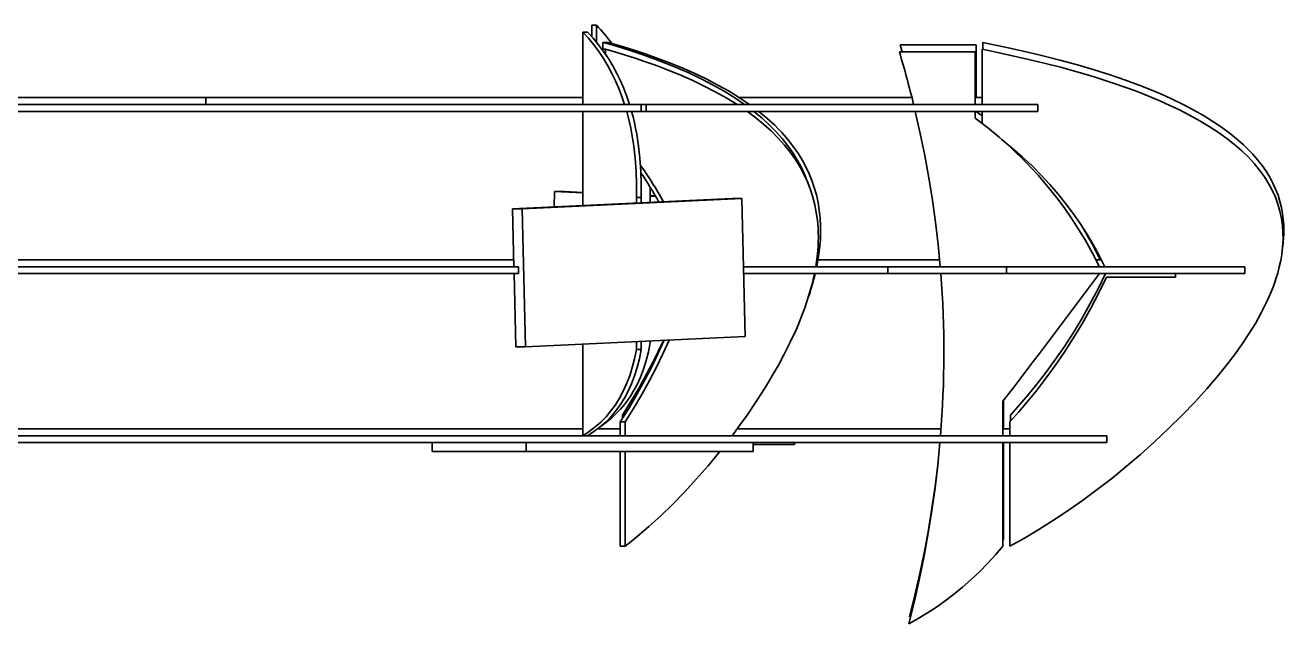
# Model space of a CAD drawing. Extents: x 95 to 1141, y 12 to 831.
# Drawn here: x 677.8 to 738.6, y 72.5 to 101.4 of the extents above; entities that cross this region are included whole.
import ezdxf

# ---------------------------------------------------------------- set-up
doc = ezdxf.new("R2010")
doc.units = 0

msp = doc.modelspace()

# ---------------------------------------------------------------- linework, layer by layer
at = {"color": 7, "lineweight": 35, "ltscale": 0.0875}
msp.add_line((704.691, 97.603), (704.691, 101.103), dxfattribs=at)
at = {"color": 7, "lineweight": 35, "ltscale": 0.005893}
for p, q in [((704.691, 101.103), (704.926, 101.103)), ((705.361, 101.436), (705.125, 101.436)), ((705.67, 100.603), (705.906, 100.603)), ((706.738, 82.269), (706.503, 82.269)), ((706.738, 76.269), (706.503, 76.269))]:
    msp.add_line(p, q, dxfattribs=at)
at = {"color": 7, "lineweight": 35, "ltscale": 0.013741}
msp.add_line((705.125, 100.886), (705.125, 101.436), dxfattribs=at)
at = {"color": 7, "lineweight": 35, "ltscale": 0.020676}
msp.add_line((705.361, 100.609), (705.361, 101.436), dxfattribs=at)
at = {"color": 7, "lineweight": 35, "ltscale": 0.008332}
msp.add_line((705.67, 100.269), (705.67, 100.603), dxfattribs=at)
at = {"color": 7, "lineweight": 35, "ltscale": 0.091667}
msp.add_line((720.023, 100.479), (723.69, 100.479), dxfattribs=at)
at = {"color": 7, "lineweight": 35, "ltscale": 0.008687}
msp.add_line((720.023, 100.479), (720.121, 100.146), dxfattribs=at)
at = {"color": 7, "lineweight": 35, "ltscale": 0.063573}
for p, q in [((723.69, 100.479), (723.69, 97.936)), ((723.653, 100.146), (723.653, 97.603))]:
    msp.add_line(p, q, dxfattribs=at)
at = {"color": 7, "lineweight": 35, "ltscale": 0.008524}
msp.add_line((724.023, 100.262), (724.023, 100.603), dxfattribs=at)
at = {"color": 7, "lineweight": 35, "ltscale": 0.004318}
msp.add_line((705.796, 100.269), (705.623, 100.269), dxfattribs=at)
at = {"color": 7, "lineweight": 35, "ltscale": 0.006125}
msp.add_line((705.796, 100.024), (705.796, 100.269), dxfattribs=at)
at = {"color": 7, "lineweight": 35, "ltscale": 0.091666}
msp.add_line((719.987, 100.146), (723.653, 100.146), dxfattribs=at)
at = {"color": 7, "lineweight": 35, "ltscale": 0.066667}
msp.add_line((723.987, 97.603), (723.987, 100.269), dxfattribs=at)
at = {"color": 7, "lineweight": 35}
for p, q in [((686.487, 97.936), (661.883, 97.936)), ((707.518, 97.603), (661.842, 97.603)), ((707.518, 97.269), (661.842, 97.269)), ((704.691, 97.269), (661.842, 97.269)), ((701.359, 90.103), (661.883, 90.103)), ((701.597, 89.769), (661.842, 89.769)), ((701.597, 89.436), (661.842, 89.436)), ((730.008, 81.603), (661.842, 81.603)), ((704.691, 81.936), (675.97, 81.936)), ((730.008, 81.269), (661.842, 81.269))]:
    msp.add_line(p, q, dxfattribs=at)
at = {"color": 7, "lineweight": 35, "ltscale": 0.455101}
msp.add_line((704.691, 97.936), (686.487, 97.936), dxfattribs=at)
at = {"color": 7, "lineweight": 35, "ltscale": 0.008333}
for p, q in [((686.487, 97.603), (686.487, 97.936)), ((686.487, 97.603), (686.487, 97.936)), ((707.518, 97.269), (707.518, 97.603)), ((707.755, 97.269), (707.755, 97.603)), ((726.675, 97.269), (726.675, 97.603)), ((723.653, 97.269), (723.653, 96.936)), ((701.597, 89.436), (701.597, 89.769)), ((719.422, 89.436), (719.422, 89.769)), ((725.167, 89.436), (725.167, 89.769)), ((736.675, 89.436), (736.675, 89.769)), ((725.32, 81.936), (724.987, 81.936)), ((730.008, 81.269), (730.008, 81.603))]:
    msp.add_line(p, q, dxfattribs=at)
at = {"color": 7, "lineweight": 35, "ltscale": 0.208417}
msp.add_line((720.593, 97.936), (712.256, 97.936), dxfattribs=at)
at = {"color": 7, "lineweight": 35, "ltscale": 0.008334}
msp.add_line((723.987, 97.936), (723.653, 97.936), dxfattribs=at)
at = {"color": 7, "lineweight": 35, "ltscale": 0.005904}
for p, q in [((707.755, 97.603), (707.518, 97.603)), ((707.755, 97.269), (707.518, 97.269))]:
    msp.add_line(p, q, dxfattribs=at)
at = {"color": 7, "lineweight": 35, "ltscale": 0.473004}
for p, q in [((726.675, 97.603), (707.755, 97.603)), ((726.675, 97.269), (707.755, 97.269))]:
    msp.add_line(p, q, dxfattribs=at)
at = {"color": 7, "lineweight": 35, "ltscale": 0.113752}
msp.add_line((704.691, 97.269), (704.691, 92.719), dxfattribs=at)
at = {"color": 7, "lineweight": 35, "ltscale": 0.041248}
msp.add_line((706.34, 97.269), (704.691, 97.269), dxfattribs=at)
at = {"color": 7, "lineweight": 35, "ltscale": 0.212656}
msp.add_line((715.557, 97.269), (707.051, 97.269), dxfattribs=at)
at = {"color": 7, "lineweight": 35, "ltscale": 0.12997}
msp.add_line((720.756, 97.269), (715.557, 97.269), dxfattribs=at)
at = {"color": 7, "lineweight": 35, "ltscale": 0.041666}
msp.add_line((721.987, 97.269), (723.653, 97.269), dxfattribs=at)
at = {"color": 7, "lineweight": 35, "ltscale": 0.014613}
msp.add_line((723.987, 97.269), (723.987, 96.685), dxfattribs=at)
at = {"color": 7, "lineweight": 35, "ltscale": 0.033333}
msp.add_line((725.32, 97.269), (723.987, 97.269), dxfattribs=at)
at = {"color": 7, "lineweight": 35, "ltscale": 0.265312}
for p, q in [((701.301, 92.56), (711.902, 93.059)), ((701.773, 92.56), (712.373, 93.059)), ((712.53, 86.396), (701.93, 85.897))]:
    msp.add_line(p, q, dxfattribs=at)
at = {"color": 7, "lineweight": 35, "ltscale": 0.018448}
msp.add_line((703.318, 92.655), (703.335, 93.393), dxfattribs=at)
at = {"color": 7, "lineweight": 35, "ltscale": 0.011786}
msp.add_line((703.335, 93.393), (703.806, 93.393), dxfattribs=at)
at = {"color": 7, "lineweight": 35, "ltscale": 0.033927}
msp.add_line((704.69, 93.329), (703.335, 93.393), dxfattribs=at)
at = {"color": 7, "lineweight": 35, "ltscale": 0.022128}
msp.add_line((704.69, 93.351), (703.806, 93.393), dxfattribs=at)
at = {"color": 7, "lineweight": 35, "ltscale": 0.005891}
for p, q in [((707.283, 93.103), (707.519, 93.103)), ((707.283, 85.769), (707.519, 85.769))]:
    msp.add_line(p, q, dxfattribs=at)
at = {"color": 7, "lineweight": 35, "ltscale": 0.00653}
msp.add_line((707.283, 93.103), (707.283, 92.841), dxfattribs=at)
at = {"color": 7, "lineweight": 35, "ltscale": 0.006252}
msp.add_line((707.519, 93.103), (707.519, 92.853), dxfattribs=at)
at = {"color": 7, "lineweight": 35, "ltscale": 0.004011}
msp.add_line((707.954, 93.436), (707.956, 93.596), dxfattribs=at)
at = {"color": 7, "lineweight": 35, "ltscale": 0.014068}
msp.add_line((707.954, 93.436), (707.954, 92.873), dxfattribs=at)
at = {"color": 7, "lineweight": 35, "ltscale": 0.006199}
msp.add_line((708.201, 93.185), (707.954, 93.197), dxfattribs=at)
at = {"color": 7, "lineweight": 35, "ltscale": 0.006529}
msp.add_line((708.214, 93.163), (707.954, 93.175), dxfattribs=at)
at = {"color": 7, "lineweight": 35, "ltscale": 0.011784}
for p, q in [((711.902, 93.059), (712.373, 93.059)), ((701.301, 92.56), (701.773, 92.56)), ((701.458, 85.897), (701.93, 85.897))]:
    msp.add_line(p, q, dxfattribs=at)
at = {"color": 7, "lineweight": 35, "ltscale": 0.166621}
for p, q in [((712.53, 86.396), (712.373, 93.059)), ((701.773, 92.56), (701.93, 85.897))]:
    msp.add_line(p, q, dxfattribs=at)
at = {"color": 7, "lineweight": 35, "ltscale": 0.069774}
msp.add_line((701.301, 92.56), (701.367, 89.769), dxfattribs=at)
at = {"color": 7, "lineweight": 35, "ltscale": 0.146854}
msp.add_line((721.931, 90.103), (716.057, 90.103), dxfattribs=at)
at = {"color": 7, "lineweight": 35, "ltscale": 0.00631}
msp.add_line((729.737, 90.103), (729.485, 90.103), dxfattribs=at)
at = {"color": 7, "lineweight": 35, "ltscale": 0.088511}
msp.add_line((701.375, 89.436), (701.458, 85.897), dxfattribs=at)
at = {"color": 7, "lineweight": 35, "ltscale": 0.174275}
msp.add_line((712.451, 89.769), (719.422, 89.769), dxfattribs=at)
at = {"color": 7, "lineweight": 35, "ltscale": 0.174078}
msp.add_line((712.459, 89.436), (719.422, 89.436), dxfattribs=at)
at = {"color": 7, "lineweight": 35, "ltscale": 0.143625}
for p, q in [((725.167, 89.769), (719.422, 89.769)), ((725.167, 89.436), (719.422, 89.436))]:
    msp.add_line(p, q, dxfattribs=at)
at = {"color": 7, "lineweight": 35, "ltscale": 0.116666}
msp.add_line((724.987, 89.436), (729.653, 89.436), dxfattribs=at)
at = {"color": 7, "lineweight": 35, "ltscale": 0.287692}
for p, q in [((736.675, 89.769), (725.167, 89.769)), ((736.675, 89.436), (725.167, 89.436))]:
    msp.add_line(p, q, dxfattribs=at)
at = {"color": 7, "lineweight": 35, "ltscale": 0.004167}
msp.add_line((733.319, 89.436), (733.319, 89.269), dxfattribs=at)
at = {"color": 7, "lineweight": 35, "ltscale": 0.083336}
msp.add_line((733.319, 89.269), (729.986, 89.269), dxfattribs=at)
at = {"color": 7, "lineweight": 35, "ltscale": 0.1106}
msp.add_line((704.691, 86.027), (704.691, 81.603), dxfattribs=at)
at = {"color": 7, "lineweight": 35, "ltscale": 0.009488}
msp.add_line((707.283, 86.149), (707.283, 85.769), dxfattribs=at)
at = {"color": 7, "lineweight": 35, "ltscale": 0.009766}
msp.add_line((707.519, 86.16), (707.519, 85.769), dxfattribs=at)
at = {"color": 7, "lineweight": 35, "ltscale": 0.00195}
msp.add_line((707.954, 86.181), (707.954, 86.103), dxfattribs=at)
at = {"color": 7, "lineweight": 35, "ltscale": 0.034537}
msp.add_line((725.023, 83.318), (725.023, 81.936), dxfattribs=at)
at = {"color": 7, "lineweight": 35, "ltscale": 0.041667}
for p, q in [((724.987, 83.269), (724.987, 81.603)), ((723.32, 81.269), (724.987, 81.269))]:
    msp.add_line(p, q, dxfattribs=at)
at = {"color": 7, "lineweight": 35, "ltscale": 0.016667}
for p, q in [((706.503, 82.269), (706.503, 81.603)), ((706.738, 82.269), (706.738, 81.603)), ((725.32, 82.269), (725.32, 81.603))]:
    msp.add_line(p, q, dxfattribs=at)
at = {"color": 7, "lineweight": 35, "ltscale": 0.00404}
msp.add_line((706.613, 82.603), (706.613, 82.441), dxfattribs=at)
at = {"color": 7, "lineweight": 35, "ltscale": 0.007322}
msp.add_line((725.357, 82.603), (725.357, 82.31), dxfattribs=at)
at = {"color": 7, "lineweight": 35, "ltscale": 0.027176}
msp.add_line((706.503, 81.936), (705.416, 81.936), dxfattribs=at)
at = {"color": 7, "lineweight": 35, "ltscale": 0.246181}
msp.add_line((722.001, 81.936), (712.154, 81.936), dxfattribs=at)
at = {"color": 7, "lineweight": 35, "ltscale": 0.010784}
for p, q in [((697.412, 81.269), (697.412, 80.838)), ((701.966, 81.269), (701.966, 80.838)), ((712.92, 81.269), (712.92, 80.838))]:
    msp.add_line(p, q, dxfattribs=at)
at = {"color": 7, "lineweight": 35, "ltscale": 0.04994}
msp.add_line((714.918, 81.171), (712.92, 81.171), dxfattribs=at)
at = {"color": 7, "lineweight": 35, "ltscale": 0.002454}
msp.add_line((714.918, 81.27), (714.918, 81.171), dxfattribs=at)
at = {"color": 7, "lineweight": 35, "ltscale": 0.125}
for p, q in [((724.987, 81.269), (724.987, 76.269)), ((725.32, 81.269), (725.32, 76.269))]:
    msp.add_line(p, q, dxfattribs=at)
at = {"color": 7, "lineweight": 35, "ltscale": 0.116671}
msp.add_line((725.023, 81.27), (725.023, 76.603), dxfattribs=at)
at = {"color": 7, "lineweight": 35, "ltscale": 0.04998}
msp.add_line((727.319, 81.269), (725.32, 81.269), dxfattribs=at)
at = {"color": 7, "lineweight": 35, "ltscale": 0.11386}
msp.add_line((701.966, 80.838), (697.412, 80.838), dxfattribs=at)
at = {"color": 7, "lineweight": 35, "ltscale": 0.273851}
msp.add_line((701.966, 80.838), (712.92, 80.838), dxfattribs=at)
at = {"color": 7, "lineweight": 35, "ltscale": 0.114219}
for p, q in [((706.503, 80.838), (706.503, 76.269)), ((706.738, 80.838), (706.738, 76.269))]:
    msp.add_line(p, q, dxfattribs=at)
at = {"color": 7, "lineweight": 35, "ltscale": 0.001451}
msp.add_line((725.023, 76.603), (724.987, 76.558), dxfattribs=at)
at = {"color": 7, "lineweight": 35, "ltscale": 0.00158}
msp.add_line((720.533, 72.879), (720.478, 72.849), dxfattribs=at)
at = {"color": 7, "lineweight": 35}
for points in [[(706.716, 97.603), (706.584, 97.995), (706.438, 98.375), (706.278, 98.745), (706.105, 99.103), (705.907, 99.467), (705.694, 99.82), (705.466, 100.159), (705.223, 100.486), (704.964, 100.801), (704.691, 101.103)], [(706.952, 97.602), (706.82, 97.995), (706.674, 98.375), (706.514, 98.745), (706.34, 99.103), (706.143, 99.467), (705.93, 99.82), (705.702, 100.159), (705.459, 100.486), (705.2, 100.801), (704.926, 101.103)], [(705.67, 100.603), (706.159, 100.462), (706.635, 100.317), (707.081, 100.175), (707.517, 100.03), (708.091, 99.827), (708.644, 99.618), (709.176, 99.404), (709.813, 99.127), (710.417, 98.84), (710.989, 98.545), (711.529, 98.24), (712.036, 97.926), (712.512, 97.602)], [(705.906, 100.603), (706.394, 100.462), (706.871, 100.317), (707.317, 100.175), (707.752, 100.03), (708.326, 99.827), (708.88, 99.618), (709.412, 99.404), (710.049, 99.127), (710.653, 98.84), (711.225, 98.545), (711.765, 98.24), (712.272, 97.926), (712.748, 97.602)], [(724.023, 100.603), (725.326, 100.331), (725.964, 100.188), (726.586, 100.042), (727.173, 99.897), (727.744, 99.75), (728.586, 99.518), (729.394, 99.28), (730.166, 99.034), (730.903, 98.782), (731.703, 98.484), (732.457, 98.177), (732.817, 98.02), (733.166, 97.861), (733.701, 97.602), (734.206, 97.337), (734.683, 97.065), (735.131, 96.789), (735.55, 96.506), (735.976, 96.191), (736.176, 96.031), (736.368, 95.869), (736.611, 95.651), (736.839, 95.43), (737.052, 95.206), (737.289, 94.933), (737.505, 94.657), (737.699, 94.377), (737.874, 94.093), (738.027, 93.805), (738.161, 93.514), (738.275, 93.219), (738.369, 92.921), (738.443, 92.62), (738.499, 92.315), (738.531, 92.059), (738.55, 91.801), (738.556, 91.541), (738.553, 91.348), (738.543, 91.154), (738.525, 90.953), (738.501, 90.751)], [(705.796, 100.269), (706.284, 100.129), (706.76, 99.984), (707.222, 99.837), (707.673, 99.686), (708.255, 99.48), (708.817, 99.267), (709.356, 99.047), (709.976, 98.776), (710.565, 98.496), (711.122, 98.207), (711.65, 97.909), (712.146, 97.603)], [(723.987, 100.269), (724.657, 100.133), (725.311, 99.993), (726.158, 99.801), (726.976, 99.604), (727.766, 99.401), (728.62, 99.165), (729.438, 98.922), (730.219, 98.671), (730.965, 98.413), (731.387, 98.257), (731.797, 98.099), (732.186, 97.942), (732.563, 97.783), (733.053, 97.563), (733.52, 97.34), (733.966, 97.112), (734.473, 96.833), (734.948, 96.548), (735.393, 96.256), (735.807, 95.959), (736.19, 95.655), (736.531, 95.358), (736.843, 95.055), (737.128, 94.746), (737.385, 94.433), (737.616, 94.114), (737.819, 93.79), (737.995, 93.462), (738.146, 93.129), (738.27, 92.791), (738.369, 92.449), (738.442, 92.103), (738.49, 91.761), (738.515, 91.415), (738.517, 91.066), (738.497, 90.713), (738.456, 90.358), (738.405, 90.06), (738.339, 89.76), (738.26, 89.458), (738.194, 89.238), (738.121, 89.018), (738.035, 88.782), (737.942, 88.546), (737.837, 88.298), (737.723, 88.049), (737.598, 87.792), (737.465, 87.535), (737.181, 87.028), (736.869, 86.522), (736.533, 86.017), (736.173, 85.514), (735.792, 85.015), (735.393, 84.52), (735.118, 84.193), (734.836, 83.869), (734.255, 83.229), (733.653, 82.603), (732.992, 81.949), (732.317, 81.315), (731.632, 80.701), (730.939, 80.11), (730.241, 79.543), (729.54, 78.999), (728.837, 78.481), (728.134, 77.987), (727.43, 77.519), (726.726, 77.077), (726.023, 76.66), (725.32, 76.269)], [(707.283, 93.103), (707.286, 93.755), (707.265, 94.389), (707.222, 95.003), (707.155, 95.598), (707.065, 96.174), (707.011, 96.458), (706.95, 96.736), (706.886, 97.005), (706.815, 97.269)], [(707.519, 93.103), (707.522, 93.755), (707.501, 94.389), (707.457, 95.003), (707.391, 95.598), (707.301, 96.174), (707.246, 96.458), (707.186, 96.737), (707.121, 97.005), (707.051, 97.269)], [(712.645, 97.264), (713.058, 96.955), (713.444, 96.638), (713.802, 96.313), (714.133, 95.981), (714.436, 95.642), (714.713, 95.295), (714.964, 94.941), (715.188, 94.579), (715.385, 94.211), (715.557, 93.836), (715.694, 93.483), (715.809, 93.124), (715.902, 92.761), (715.975, 92.392), (716.027, 92.018), (716.059, 91.64), (716.069, 91.412), (716.072, 91.183), (716.067, 90.95), (716.056, 90.716), (716.014, 90.246), (715.946, 89.771)], [(712.957, 97.269), (713.34, 96.952), (713.696, 96.628), (714.025, 96.296), (714.327, 95.956), (714.602, 95.609), (714.851, 95.255), (715.073, 94.894), (715.269, 94.526), (715.44, 94.151), (715.585, 93.77)], [(713.192, 97.269), (713.592, 96.938), (713.963, 96.598), (714.136, 96.425), (714.303, 96.25), (714.514, 96.014), (714.711, 95.774), (714.896, 95.53), (715.109, 95.221), (715.302, 94.906), (715.475, 94.586), (715.628, 94.261), (715.762, 93.931), (715.877, 93.596), (715.979, 93.234), (716.06, 92.866), (716.12, 92.494), (716.16, 92.117), (716.18, 91.735), (716.181, 91.414), (716.169, 91.09), (716.144, 90.764), (716.117, 90.518), (716.083, 90.27), (715.995, 89.772)], [(720.756, 97.269), (720.998, 96.201), (721.217, 95.132), (721.412, 94.062), (721.584, 92.99), (721.733, 91.918), (721.858, 90.844), (721.96, 89.769)], [(723.653, 96.936), (724.24, 96.487), (724.805, 96.021), (725.349, 95.538), (725.614, 95.29), (725.874, 95.038), (726.128, 94.782), (726.376, 94.521), (726.7, 94.167), (727.015, 93.805), (727.32, 93.436), (727.653, 93.011), (727.974, 92.577), (728.283, 92.133), (728.58, 91.68), (728.772, 91.372), (728.959, 91.06), (729.316, 90.423), (729.653, 89.769)], [(724.945, 95.9), (725.44, 95.499), (725.918, 95.082), (726.378, 94.651), (726.82, 94.205), (727.246, 93.745), (727.653, 93.269), (728.021, 92.808), (728.374, 92.334), (728.711, 91.847), (729.033, 91.348), (729.339, 90.834), (729.63, 90.308), (729.905, 89.769)], [(715.884, 89.436), (715.784, 88.992), (715.664, 88.546), (715.539, 88.142), (715.401, 87.738), (715.248, 87.332), (715.125, 87.028), (714.995, 86.724), (714.716, 86.118), (714.412, 85.514), (714.143, 85.015), (713.861, 84.52), (713.567, 84.031), (713.34, 83.668), (713.108, 83.308), (712.631, 82.603), (712.271, 82.097), (711.906, 81.603)], [(729.945, 89.436), (729.586, 88.704), (729.207, 87.986), (728.809, 87.282), (728.392, 86.591), (727.955, 85.915), (727.499, 85.252), (727.023, 84.603), (726.626, 84.089), (726.215, 83.585), (725.792, 83.089), (725.357, 82.603)], [(729.986, 89.269), (729.62, 88.511), (729.232, 87.767), (728.825, 87.038), (728.396, 86.324), (727.947, 85.624), (727.477, 84.94), (726.987, 84.269), (726.589, 83.756), (726.179, 83.251), (725.756, 82.756), (725.32, 82.269)], [(707.283, 85.769), (707.195, 85.322), (707.087, 84.895), (706.959, 84.489), (706.812, 84.103), (706.65, 83.749), (706.47, 83.414), (706.272, 83.098), (706.054, 82.801), (705.819, 82.523), (705.565, 82.265), (705.292, 82.025), (705, 81.804), (704.691, 81.603)], [(707.519, 85.769), (707.431, 85.322), (707.323, 84.895), (707.195, 84.489), (707.048, 84.103), (706.886, 83.749), (706.706, 83.414), (706.507, 83.098), (706.29, 82.801), (706.054, 82.523), (705.8, 82.265), (705.527, 82.025), (705.236, 81.804), (704.926, 81.603)], [(707.954, 86.103), (707.865, 85.655), (707.758, 85.229), (707.63, 84.822), (707.482, 84.436), (707.317, 84.075), (707.227, 83.902), (707.133, 83.733), (706.999, 83.517), (706.857, 83.309), (706.706, 83.11), (706.513, 82.883), (706.308, 82.669), (706.091, 82.467), (705.862, 82.279), (705.62, 82.102)], [(708.629, 86.212), (708.326, 85.551), (708.01, 84.904), (707.681, 84.269), (707.304, 83.587), (706.911, 82.92), (706.503, 82.269)], [(708.588, 86.21), (708.331, 85.665), (708.066, 85.129), (707.792, 84.603), (707.415, 83.92), (707.022, 83.253), (706.613, 82.603)], [(708.869, 86.224), (708.565, 85.559), (708.248, 84.907), (707.917, 84.269), (707.54, 83.587), (707.147, 82.92), (706.738, 82.269)], [(721.948, 81.27), (721.842, 80.179), (721.712, 79.088), (721.56, 77.995), (721.383, 76.901), (721.183, 75.806), (720.959, 74.71), (720.712, 73.613), (720.441, 72.515)], [(711.311, 80.838), (710.747, 80.152), (710.178, 79.498), (709.606, 78.876), (709.033, 78.287), (708.459, 77.731), (707.885, 77.21), (707.311, 76.722), (707.025, 76.492), (706.738, 76.269)], [(721.844, 80.197), (721.714, 79.15), (721.562, 78.102), (721.388, 77.053), (721.193, 76.004), (720.976, 74.953), (720.738, 73.901), (720.478, 72.849)], [(724.987, 76.269), (724.622, 75.841), (724.244, 75.428), (723.854, 75.032), (723.451, 74.651), (723.035, 74.285), (722.606, 73.936), (722.195, 73.624), (721.773, 73.327), (721.34, 73.042), (720.896, 72.772), (720.441, 72.515)]]:
    msp.add_lwpolyline(points, dxfattribs=at)
for centre, radius, start, end in [((699.283, 95.648), 8.393, 35.72416, 43.60296), ((668.727, 84.893), 53.481, 13.74728, 16.57034), ((711.249, 80.412), 20.951, 52.55603, 53.57065), ((693.98, 84.847), 16.69, 28.86171, 35.97925), ((693.557, 84.733), 16.909, 28.85226, 34.41554), ((711.499, 81.143), 20.278, 26.22088, 31.10427), ((703.797, 92.339), 12.467, 340.80867, 346.5375), ((672.111, 85.595), 50.023, 355.42303, 4.40392), ((320.32, 394.353), 510.42, 322.44909, 323.31719)]:
    msp.add_arc(centre, radius, start, end, dxfattribs=at)

doc.saveas('drawing.dxf')
